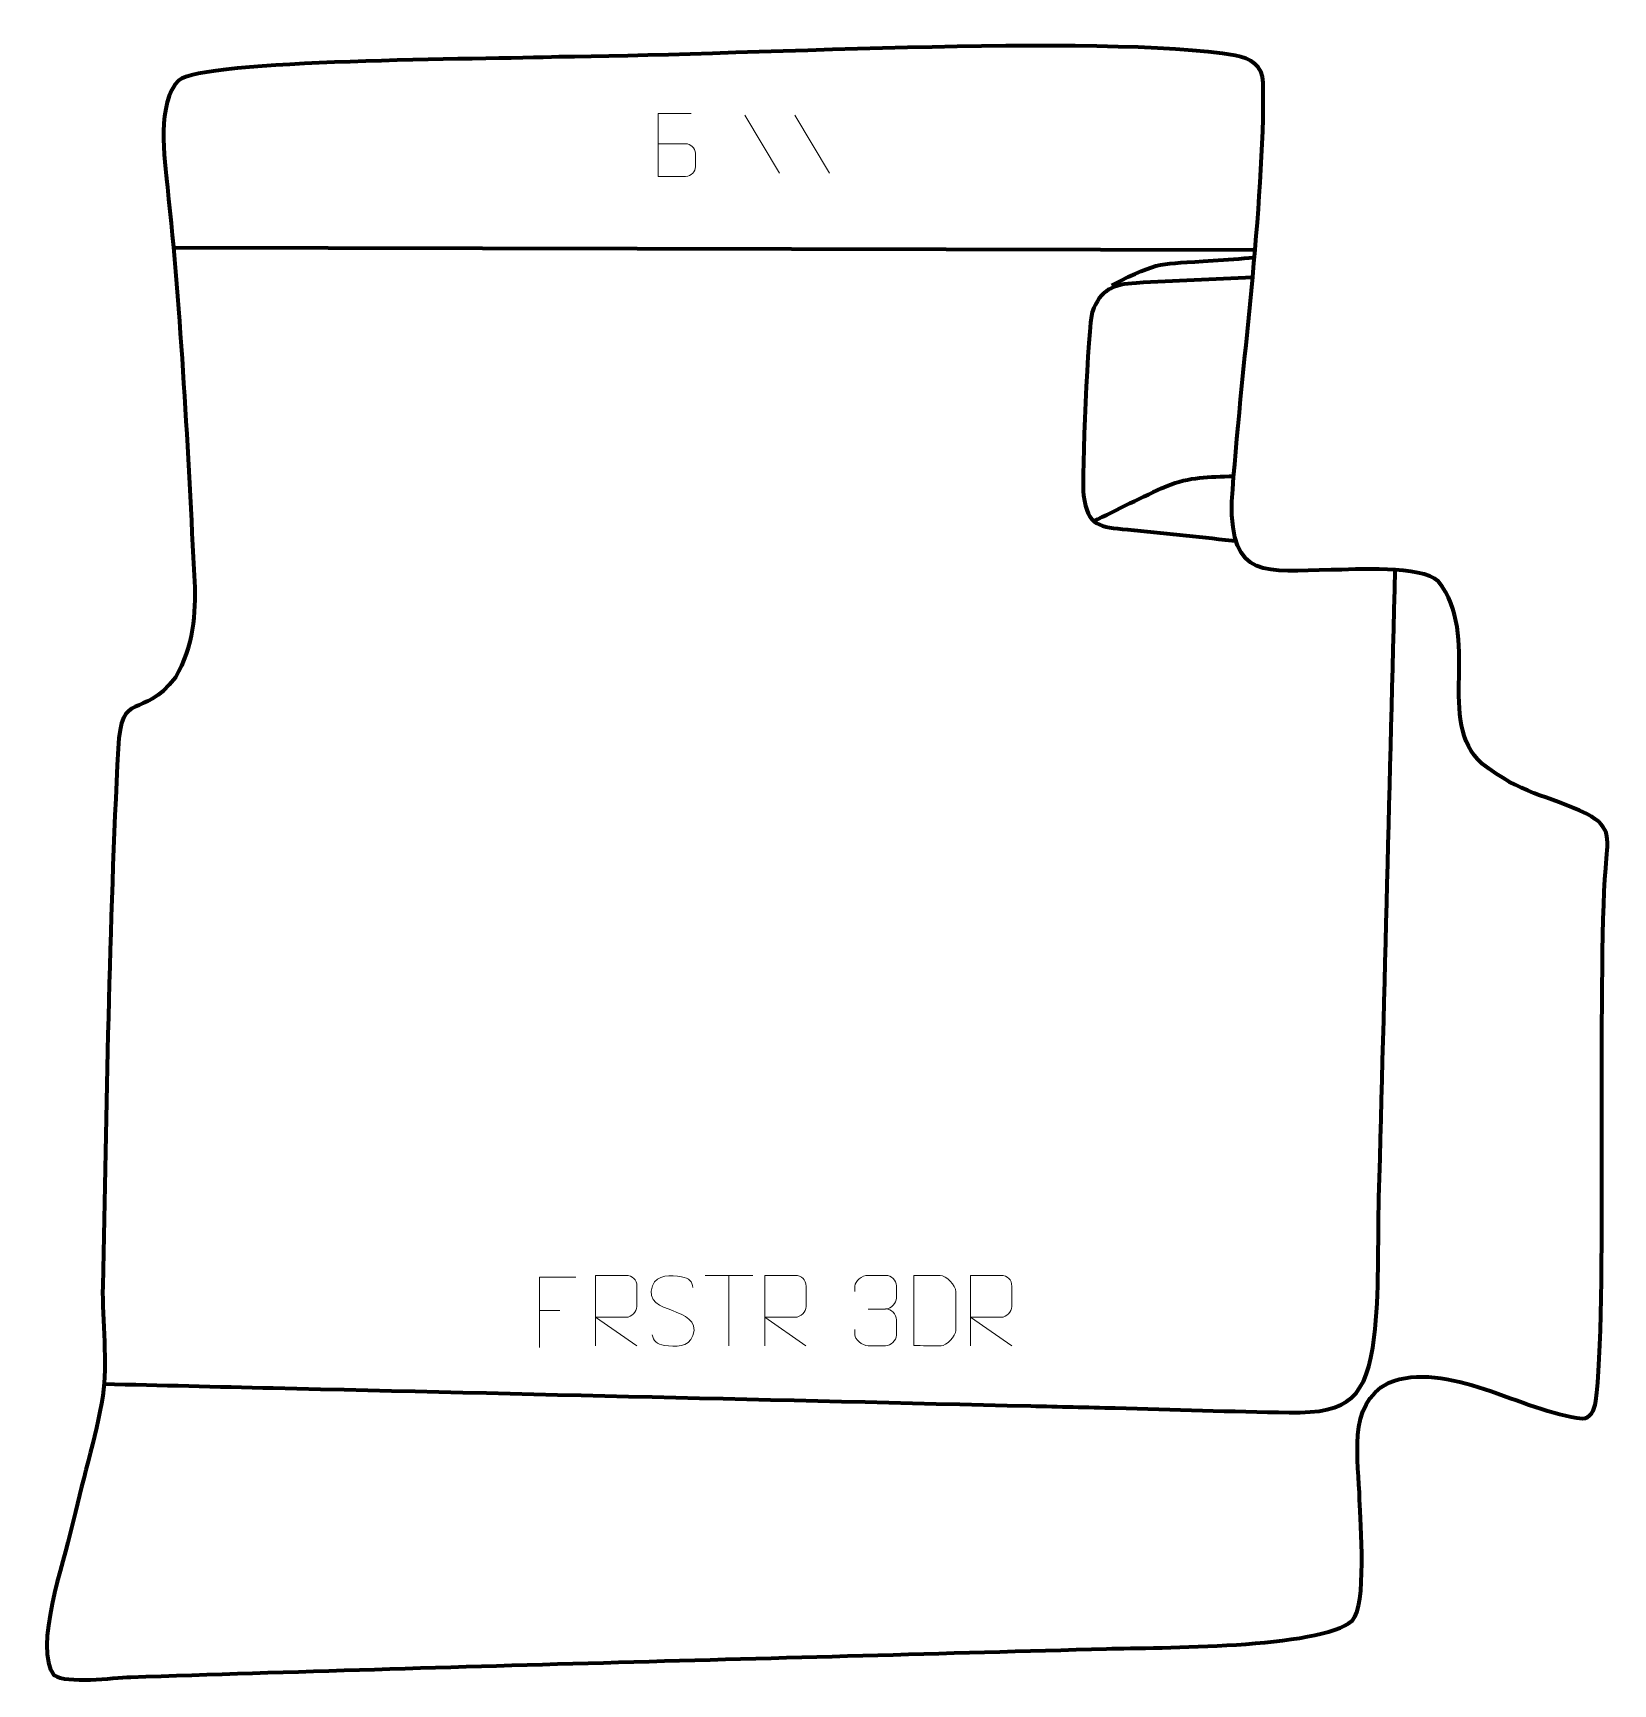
# Model space of a CAD drawing. Header units: millimetres. Extents: x -600 to -40, y 113 to 699.
import ezdxf

# ---------------------------------------------------------------- set-up
doc = ezdxf.new("R2010")
doc.units = ezdxf.units.MM
doc.header["$MEASUREMENT"] = 0
doc.layers.add('layer 2', color=7, linetype='Continuous')
doc.layers.add('layer 3', color=7, linetype='Continuous')

msp = doc.modelspace()

# ---------------------------------------------------------------- linework, layer by layer
at = {"layer": 'layer 2', "color": 250, "lineweight": 9}
for points, knots in [([(-378.4207, 659.4007), (-375.1617, 659.4011), (-371.9024, 659.4011), (-368.6427, 659.4007), (-368.6427, 659.4007), (-366.8733, 659.3852), (-365.1504, 657.8302), (-365.1504, 655.9944), (-365.1504, 655.9944), (-365.1508, 654.9836), (-365.1508, 652.2523), (-365.1504, 651.2412), (-365.1504, 651.2412), (-365.1346, 649.5771), (-366.5159, 647.7733), (-368.5952, 647.7885), (-368.5952, 647.7885), (-371.8552, 647.7888), (-375.1149, 647.7888), (-378.3743, 647.7885), (-378.3743, 647.7885), (-378.3743, 655.2389), (-378.3743, 662.689), (-378.3743, 670.1388), (-378.3743, 670.1388), (-376.2482, 670.1388), (-368.7765, 670.1388), (-366.6501, 670.1388)], [0, 0, 0, 0, 0.125, 0.125, 0.125, 0.125, 0.25, 0.25, 0.25, 0.25, 0.375, 0.375, 0.375, 0.375, 0.5, 0.5, 0.5, 0.5, 0.625, 0.625, 0.625, 0.625, 0.75, 0.75, 0.75, 0.75, 1, 1, 1, 1]), ([(-400.5577, 233.0453), (-400.5577, 233.0453), (-400.5577, 257.9988), (-400.5577, 257.9988), (-400.5577, 257.9988), (-396.9629, 257.9988), (-393.3674, 257.9988), (-389.7722, 257.9988), (-389.7722, 257.9988), (-387.4469, 257.9611), (-385.8896, 256.4711), (-385.8937, 254.1047), (-385.8937, 254.1047), (-385.8941, 252.0692), (-385.8941, 249.0098), (-385.8937, 246.9738), (-385.8937, 246.9738), (-385.9002, 245.0983), (-387.7125, 243.1565), (-389.722, 243.1374), (-389.722, 243.1374), (-389.722, 243.1374), (-400.5577, 243.1374), (-400.5577, 243.1374), (-400.5577, 243.1374), (-400.5577, 243.1374), (-385.903, 233.0453), (-385.903, 233.0453)], [0, 0, 0, 0, 0.125, 0.125, 0.125, 0.125, 0.25, 0.25, 0.25, 0.25, 0.375, 0.375, 0.375, 0.375, 0.5, 0.5, 0.5, 0.5, 0.625, 0.625, 0.625, 0.625, 0.75, 0.75, 0.75, 0.75, 1, 1, 1, 1]), ([(-373.2256, 245.522), (-377.4739, 246.9924), (-382.382, 248.7882), (-380.3769, 254.3085), (-380.3769, 254.3085), (-378.8734, 258.4484), (-373.6598, 258.0599), (-370.0562, 257.4588), (-370.0562, 257.4588), (-367.1956, 256.9816), (-366.3309, 255.7684), (-366.0203, 253.6843)], [0, 0, 0, 0, 0.25, 0.25, 0.25, 0.25, 0.5, 0.5, 0.5, 0.5, 1, 1, 1, 1]), ([(-340.5577, 233.0452), (-340.5577, 233.0452), (-340.5577, 257.9987), (-340.5577, 257.9987), (-340.5577, 257.9987), (-336.9629, 257.9987), (-333.3674, 257.9987), (-329.7722, 257.9987), (-329.7722, 257.9987), (-327.4469, 257.961), (-325.8896, 256.471), (-325.8937, 254.1046), (-325.8937, 254.1046), (-325.8941, 252.0691), (-325.8941, 249.0097), (-325.8937, 246.9737), (-325.8937, 246.9737), (-325.9002, 245.0982), (-327.7125, 243.1564), (-329.722, 243.1373), (-329.722, 243.1373), (-329.722, 243.1373), (-340.5577, 243.1373), (-340.5577, 243.1373), (-340.5577, 243.1373), (-340.5577, 243.1373), (-325.903, 233.0452), (-325.903, 233.0452)], [0, 0, 0, 0, 0.125, 0.125, 0.125, 0.125, 0.25, 0.25, 0.25, 0.25, 0.375, 0.375, 0.375, 0.375, 0.5, 0.5, 0.5, 0.5, 0.625, 0.625, 0.625, 0.625, 0.75, 0.75, 0.75, 0.75, 1, 1, 1, 1]), ([(-308.5902, 252.3144), (-308.5902, 252.3144), (-308.5902, 254.1716), (-308.5902, 254.1716), (-308.5902, 254.1716), (-308.6045, 255.9135), (-305.94, 258.0316), (-303.8809, 258.0089), (-303.8809, 258.0089), (-301.8168, 258.0089), (-299.7528, 258.0089), (-297.6891, 258.0089), (-297.6891, 258.0089), (-295.4946, 258.0177), (-293.8963, 256.1709), (-293.8519, 254.2588), (-293.8519, 254.2588), (-293.8523, 252.8237), (-293.8523, 251.3886), (-293.8519, 249.9531), (-293.8519, 249.9531), (-293.9005, 248.2996), (-295.5031, 246.0696), (-297.7014, 246.0796), (-297.7014, 246.0796), (-295.4977, 246.0684), (-293.8897, 244.2652), (-293.8357, 242.2057), (-293.8357, 242.2057), (-293.8361, 240.421), (-293.8361, 238.6363), (-293.8357, 236.8512), (-293.8357, 236.8512), (-293.8256, 234.7898), (-295.8805, 233.0267), (-297.7014, 233.0348), (-297.7014, 233.0348), (-299.7667, 233.0351), (-301.8319, 233.0351), (-303.8975, 233.0348), (-303.8975, 233.0348), (-306.0661, 233.0463), (-308.5971, 235.4465), (-308.6157, 236.9083), (-308.6157, 236.9083), (-308.6157, 236.9083), (-308.6157, 238.8169), (-308.6157, 238.8169)], [0, 0, 0, 0, 0.07692308, 0.07692308, 0.07692308, 0.07692308, 0.15384615, 0.15384615, 0.15384615, 0.15384615, 0.23076923, 0.23076923, 0.23076923, 0.23076923, 0.30769231, 0.30769231, 0.30769231, 0.30769231, 0.38461538, 0.38461538, 0.38461538, 0.38461538, 0.46153846, 0.46153846, 0.46153846, 0.46153846, 0.53846154, 0.53846154, 0.53846154, 0.53846154, 0.61538462, 0.61538462, 0.61538462, 0.61538462, 0.69230769, 0.69230769, 0.69230769, 0.69230769, 0.76923077, 0.76923077, 0.76923077, 0.76923077, 0.84615385, 0.84615385, 0.84615385, 0.84615385, 1, 1, 1, 1]), ([(-287.6179, 233.0733), (-285.2861, 233.0737), (-280.3359, 233.0497), (-278.0044, 233.0494), (-278.0044, 233.0494), (-276.0794, 232.944), (-272.7608, 236.4856), (-272.772, 238.5029), (-272.772, 238.5029), (-272.7724, 244.273), (-272.7724, 246.4427), (-272.772, 252.212), (-272.772, 252.212), (-272.7763, 254.3501), (-276.1508, 258.0102), (-278.3032, 257.9967), (-278.3032, 257.9967), (-280.6289, 257.9967), (-285.3532, 257.9967), (-287.6793, 257.9967), (-287.6793, 257.9967), (-287.6789, 252.2498), (-287.6176, 238.8206), (-287.6179, 233.0733)], [0, 0, 0, 0, 0.14285714, 0.14285714, 0.14285714, 0.14285714, 0.28571429, 0.28571429, 0.28571429, 0.28571429, 0.42857143, 0.42857143, 0.42857143, 0.42857143, 0.57142857, 0.57142857, 0.57142857, 0.57142857, 0.71428571, 0.71428571, 0.71428571, 0.71428571, 1, 1, 1, 1]), ([(-267.5577, 233.0452), (-267.5577, 233.0452), (-267.5577, 257.9987), (-267.5577, 257.9987), (-267.5577, 257.9987), (-263.9629, 257.9987), (-260.3674, 257.9987), (-256.7722, 257.9987), (-256.7722, 257.9987), (-254.4469, 257.961), (-252.8896, 256.471), (-252.8937, 254.1046), (-252.8937, 254.1046), (-252.8941, 252.0691), (-252.8941, 249.0097), (-252.8937, 246.9737), (-252.8937, 246.9737), (-252.9002, 245.0982), (-254.7125, 243.1564), (-256.722, 243.1373), (-256.722, 243.1373), (-256.722, 243.1373), (-267.5577, 243.1373), (-267.5577, 243.1373), (-267.5577, 243.1373), (-267.5577, 243.1373), (-252.903, 233.0452), (-252.903, 233.0452)], [0, 0, 0, 0, 0.125, 0.125, 0.125, 0.125, 0.25, 0.25, 0.25, 0.25, 0.375, 0.375, 0.375, 0.375, 0.5, 0.5, 0.5, 0.5, 0.625, 0.625, 0.625, 0.625, 0.75, 0.75, 0.75, 0.75, 1, 1, 1, 1]), ([(-407.5198, 257.4017), (-407.5198, 257.4017), (-420.3938, 257.4017), (-420.3938, 257.4017), (-420.3938, 257.4017), (-420.3938, 257.4017), (-420.3938, 232.4481), (-420.3938, 232.4481)], [0, 0, 0, 0, 0.33333333, 0.33333333, 0.33333333, 0.33333333, 1, 1, 1, 1]), ([(-373.2256, 245.5219), (-369.207, 243.8752), (-364.1775, 241.9869), (-366.0115, 236.6266), (-366.0115, 236.6266), (-367.4713, 232.3602), (-372.3821, 232.6169), (-376.1082, 233.1716), (-376.1082, 233.1716), (-378.8582, 233.5814), (-380.0791, 234.7949), (-380.4571, 236.9071)], [0, 0, 0, 0, 0.25, 0.25, 0.25, 0.25, 0.5, 0.5, 0.5, 0.5, 1, 1, 1, 1])]:
    msp.add_open_spline(points, degree=3, knots=knots, dxfattribs=at)
for points in [[(-347.6301, 669.5147), (-347.6301, 669.5147), (-335.2658, 648.9704), (-335.2658, 648.9704)], [(-329.9002, 669.5147), (-329.9002, 669.5147), (-317.5359, 648.9704), (-317.5359, 648.9704)], [(-361.7192, 257.9752), (-361.7192, 257.9752), (-344.732, 257.9752), (-344.732, 257.9752)], [(-353.2254, 233.0452), (-353.2254, 233.0452), (-353.2254, 257.9987), (-353.2254, 257.9987)], [(-303.8805, 246.0692), (-303.8805, 246.0692), (-297.6841, 246.0692), (-297.6841, 246.0692)], [(-420.3938, 245.522), (-420.3938, 245.522), (-413.2257, 245.522), (-413.2257, 245.522)]]:
    msp.add_open_spline(points, degree=3, dxfattribs=at)
at = {"layer": 'layer 2', "color": 142, "lineweight": 158}
msp.add_open_spline([(-550.3177, 622.625), (-550.3177, 622.625), (-166.5914, 621.7663), (-166.5914, 621.7663)], degree=3, dxfattribs=at)
for points, knots in [([(-217.4665, 609.2281), (-199.4833, 618.1759), (-201.3076, 616.4828), (-181.4954, 617.9365), (-181.4954, 617.9365), (-176.608, 618.2951), (-171.7209, 618.6576), (-166.833, 619.0091)], [0, 0, 0, 0, 0.33333333, 0.33333333, 0.33333333, 0.33333333, 1, 1, 1, 1]), ([(-167.4784, 611.9003), (-181.2033, 611.1704), (-195.1719, 610.784), (-208.8201, 609.9646), (-208.8201, 609.9646), (-216.9621, 609.4758), (-221.4321, 607.665), (-224.3765, 599.6962), (-224.3765, 599.6962), (-225.811, 595.814), (-228.187, 539.7425), (-227.4592, 534.5943), (-227.4592, 534.5943), (-225.9114, 523.6462), (-221.8582, 523.4456), (-211.7854, 522.5384), (-211.7854, 522.5384), (-199.4782, 521.4298), (-187.1628, 520.0071), (-174.8737, 518.6792), (-174.8737, 518.6792), (-174.8737, 518.6792), (-173.4021, 518.5202), (-173.4021, 518.5202)], [0, 0, 0, 0, 0.14285714, 0.14285714, 0.14285714, 0.14285714, 0.28571429, 0.28571429, 0.28571429, 0.28571429, 0.42857143, 0.42857143, 0.42857143, 0.42857143, 0.57142857, 0.57142857, 0.57142857, 0.57142857, 0.71428571, 0.71428571, 0.71428571, 0.71428571, 1, 1, 1, 1]), ([(-223.9488, 525.4874), (-215.6536, 529.4425), (-206.3252, 534.3271), (-198.0555, 537.8817), (-198.0555, 537.8817), (-189.6995, 541.4733), (-183.0526, 541.042), (-174.1762, 541.5028)], [0, 0, 0, 0, 0.33333333, 0.33333333, 0.33333333, 0.33333333, 1, 1, 1, 1]), ([(-574.8952, 219.5058), (-554.883, 219.0305), (-534.8707, 218.5552), (-514.8585, 218.0799), (-514.8585, 218.0799), (-425.3037, 215.9529), (-335.749, 213.8259), (-246.1942, 211.6989), (-246.1942, 211.6989), (-236.1881, 211.4613), (-226.182, 211.2236), (-216.1758, 210.986), (-216.1758, 210.986), (-195.661, 210.4946), (-174.944, 209.6875), (-154.4622, 209.3692), (-154.4622, 209.3692), (-132.9319, 209.0346), (-127.0641, 214.8106), (-124.3143, 236.0693), (-124.3143, 236.0693), (-122.4773, 251.3407), (-123.0888, 269.8901), (-122.6575, 285.6363), (-122.6575, 285.6363), (-120.6252, 359.8225), (-118.7815, 434.015), (-116.8865, 508.2049)], [0, 0, 0, 0, 0.125, 0.125, 0.125, 0.125, 0.25, 0.25, 0.25, 0.25, 0.375, 0.375, 0.375, 0.375, 0.5, 0.5, 0.5, 0.5, 0.625, 0.625, 0.625, 0.625, 0.75, 0.75, 0.75, 0.75, 1, 1, 1, 1])]:
    msp.add_open_spline(points, degree=3, knots=knots, dxfattribs=at)
at = {"layer": 'layer 3', "color": 242, "lineweight": 158}
msp.add_open_spline([(-413.528, 690.16), (-357.8552, 690.3095), (-219.6181, 698.6474), (-173.6062, 690.6335), (-173.6062, 690.6335), (-168.2395, 689.6987), (-163.7865, 687.1745), (-163.7106, 680.9268), (-163.7106, 680.9268), (-163.1755, 636.9197), (-171.7252, 578.1719), (-174.8479, 532.4562), (-174.8479, 532.4562), (-175.3614, 504.6095), (-162.7283, 507.7417), (-139.5986, 508.194), (-139.5986, 508.194), (-131.2393, 508.3575), (-107.5083, 509.7856), (-101.6106, 504.2161), (-101.6106, 504.2161), (-86.001, 484.7743), (-102.7849, 454.2703), (-86.1261, 439.5537), (-86.1261, 439.5537), (-72.2114, 428.6169), (-63.3964, 428.4789), (-48.8691, 421.6865), (-48.8691, 421.6865), (-39.6392, 416.8277), (-41.5063, 411.9984), (-42.2334, 402.4404), (-42.2334, 402.4404), (-45.2066, 363.3556), (-41.6451, 243.1459), (-45.6723, 213.4208), (-45.6723, 213.4208), (-46.154, 209.8654), (-47.8892, 207.4239), (-50.4293, 207.1806), (-50.4293, 207.1806), (-71.5513, 209.6037), (-98.9496, 228.3828), (-119.2157, 219.8509), (-119.2157, 219.8509), (-134.3397, 212.496), (-129.6855, 191.9601), (-129.5393, 178.3796), (-129.5393, 178.3796), (-129.3015, 170.2687), (-126.8646, 140.6959), (-132.0796, 135.6072), (-132.0796, 135.6072), (-143.6547, 125.5408), (-201.1059, 126.0849), (-219.2633, 125.5736), (-219.2633, 125.5736), (-334.6031, 122.3081), (-450.1321, 119.3989), (-565.4366, 115.5026), (-565.4366, 115.5026), (-571.8377, 115.2863), (-588.0253, 113.0738), (-592.6684, 116.2035), (-592.6684, 116.2035), (-600.1033, 125.8684), (-589.0381, 156.6311), (-586.4299, 168.4782), (-586.4299, 168.4782), (-583.074, 183.4657), (-577.7523, 200.5739), (-575.3884, 215.3216), (-575.3884, 215.3216), (-573.5857, 226.5678), (-575.5514, 242.1855), (-575.3914, 254.161), (-575.3914, 254.161), (-574.098, 317.3114), (-573.1555, 381.9165), (-569.9316, 444.8441), (-569.9316, 444.8441), (-568.8255, 466.4333), (-561.5416, 454.4626), (-549.5616, 470.0202), (-549.5616, 470.0202), (-543.2907, 481.2701), (-542.2704, 492.5565), (-542.8492, 504.1236), (-542.8492, 504.1236), (-545.1157, 549.4262), (-547.5667, 599.3553), (-552.4367, 643.9242), (-552.4367, 643.9242), (-553.5187, 653.8269), (-556.2885, 674.4052), (-548.3783, 681.8354), (-548.3783, 681.8354), (-540.4514, 689.2813), (-439.2452, 689.2681), (-413.528, 690.16)], degree=3, knots=[0, 0, 0, 0, 0.03846154, 0.03846154, 0.03846154, 0.03846154, 0.07692308, 0.07692308, 0.07692308, 0.07692308, 0.11538462, 0.11538462, 0.11538462, 0.11538462, 0.15384615, 0.15384615, 0.15384615, 0.15384615, 0.19230769, 0.19230769, 0.19230769, 0.19230769, 0.23076923, 0.23076923, 0.23076923, 0.23076923, 0.26923077, 0.26923077, 0.26923077, 0.26923077, 0.30769231, 0.30769231, 0.30769231, 0.30769231, 0.34615385, 0.34615385, 0.34615385, 0.34615385, 0.38461538, 0.38461538, 0.38461538, 0.38461538, 0.42307692, 0.42307692, 0.42307692, 0.42307692, 0.46153846, 0.46153846, 0.46153846, 0.46153846, 0.5, 0.5, 0.5, 0.5, 0.53846154, 0.53846154, 0.53846154, 0.53846154, 0.57692308, 0.57692308, 0.57692308, 0.57692308, 0.61538462, 0.61538462, 0.61538462, 0.61538462, 0.65384615, 0.65384615, 0.65384615, 0.65384615, 0.69230769, 0.69230769, 0.69230769, 0.69230769, 0.73076923, 0.73076923, 0.73076923, 0.73076923, 0.76923077, 0.76923077, 0.76923077, 0.76923077, 0.80769231, 0.80769231, 0.80769231, 0.80769231, 0.84615385, 0.84615385, 0.84615385, 0.84615385, 0.88461538, 0.88461538, 0.88461538, 0.88461538, 0.92307692, 0.92307692, 0.92307692, 0.92307692, 1, 1, 1, 1], dxfattribs=at)

doc.saveas('drawing.dxf')
